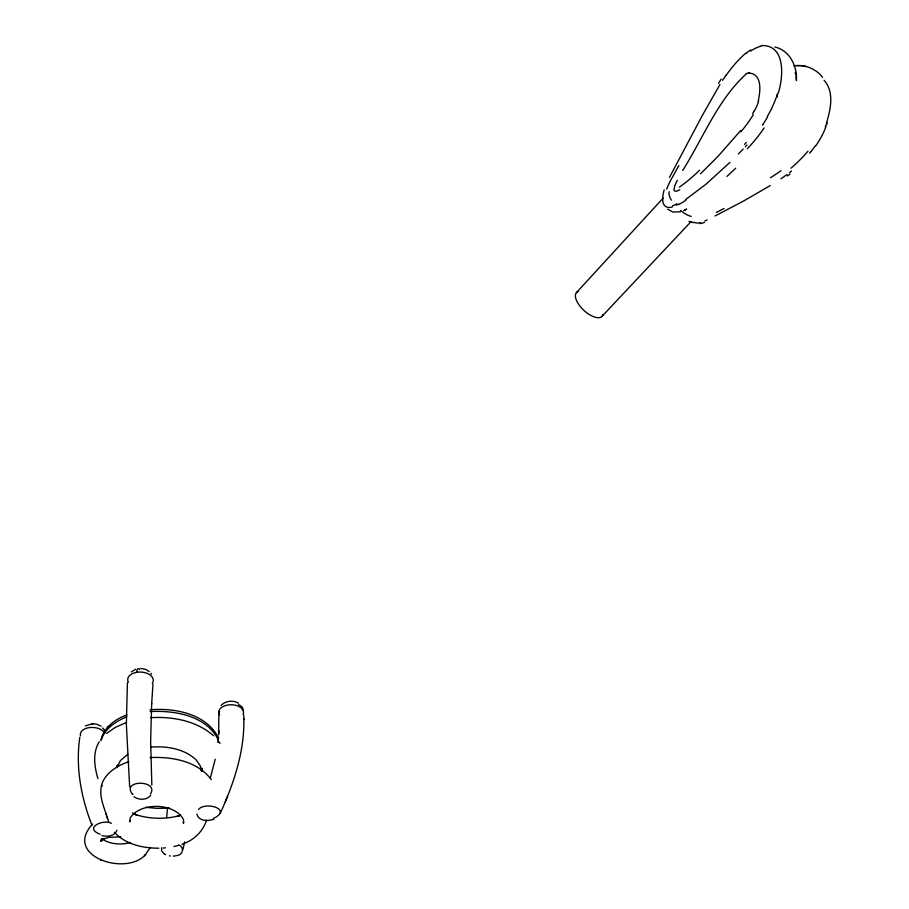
<?xml version="1.0" encoding="UTF-8"?>
<svg xmlns="http://www.w3.org/2000/svg" width="909" height="909" viewBox="0 0 909 909"><rect width="100%" height="100%" fill="white"/><g stroke="black" fill="none" stroke-linecap="round" stroke-linejoin="round"><path stroke-width="1.36" d="M218.649 734.926L218.819 715.713M151.678 703.282L150.644 741.289L151.837 785.069M218.842 731.665L218.887 730.836L218.694 734.108M151.633 704.089L152.973 684.204M127.43 682.716L126.351 724.121L129.646 786.751M167.461 808.84L166.597 817.589M217.933 742.46L218.444 737.381M136.759 672.262L136.929 670.797A8.829 2.284 81.1 0 1 137.441 669.149L138.316 668.581A12.862 3.318 81.2 0 1 139.372 669.149L139.725 669.547M79.822 737.256C75.447 766.98 81.026 797.386 91.934 825.133M101.569 839.541L101.172 840.768L101.558 839.28M104.592 733.006L104.399 729.87L102.615 727.961M201.889 770.98L202.355 768.491M758.186 101.16C760.356 91.957 762.64 74.004 749.084 73.061M116.954 767.685L120.431 760.56L127.749 754.3M215.217 759.208L210.32 778.206M101.603 839.177L100.751 841.257L103.865 838.916L103.331 839.166L108.421 837.405L120.84 836.837M184.663 841.904L182.879 849.688M100.774 740.676C103.342 727.768 115.273 719.064 126.908 714.906M116.875 830.258C115.034 836.189 107.194 836.882 102.013 835.701M778.002 93.866C783.444 77.81 786.149 44.416 761.253 45.586M826.44 123.238C830.553 109.591 834.61 91.979 824.077 80.287M777.456 95.775L776.888 97.513M825.861 125.09L825.258 126.783M183.857 822.02L183.345 823.52L183.504 819.532C174.687 802.681 140.259 801.977 130.237 817.884L129.987 821.872L129.714 820.35M101.342 739.676C105.183 728.109 116.159 721.303 126.783 716.758M220.183 813.532C233.658 783.774 244.612 751.743 243.839 718.678M219.58 711.133L219.069 714.406M150.383 847.381L145.11 855.108M225.284 801.829L227.557 796.261M161.677 847.699L161.552 850.756L164.018 853.721M206.502 820.248C202.843 831.815 193.344 840.655 181.88 844.291M202.059 768.491L201.094 770.298M669.479 177.369L702.373 115.375L719.951 84.48M677.296 180.312L674.637 186.05L674.024 189.879A5.329 2.443 -60.8 0 0 674.194 190.458A5.647 2.591 -60.9 0 0 674.478 190.901L676.455 191.288L679.705 189.822M754.334 110.603L752.607 113.67M682.716 170.449C702.998 138.327 717.371 100.569 745.687 74.424M99.24 741.778C92.4 752.754 94.434 766.855 97.911 778.615M722.553 80.299L726.177 75.015M762.537 125.203L763.378 123.965M809.567 153.144L810.51 151.985M740.733 130.498L717.86 156.518L700.532 173.767M150.599 795.477C146.599 800.34 138.759 800.227 133.918 796.716M576.431 292.641L663.161 198.082M746.982 144.997L745.289 146.815M602.167 316.196L690.976 221.682M743.21 148.996L738.369 153.951M221.046 705.407C225.421 700.862 233.09 699.76 238.442 703.214M729.961 162.347L706.111 184.129L685.591 199.582M150.451 794.114C159.393 779.808 121.397 779.524 132.157 793.807M198.582 809.521C203.98 801.715 230.875 808.09 215.785 817.271M92.536 824.145C63.051 855.653 124.953 876.367 144.974 855.221M144.44 855.721L145.667 854.585M131.362 671.865L135.646 669.251M106.58 733.415L115.204 727.427L126.624 722.371M791.534 171.062L789.535 172.676M787.046 174.562L780.967 178.709M770.218 185.584L743.642 201.003L714.985 215.99M85.355 725.916L92.354 723.803M678.466 204.014L676.432 205.173M683.591 210.638L686.647 209.104L684.829 210.024M707.066 219.91L704.895 220.967M107.273 727.177L110.898 725.518M180.414 815.112L177.141 816.327L179.789 815.532C165.688 819.6 148.122 819.089 134.316 814.112L136.895 815.066L132.453 812.93M196.889 814.055C198.378 821.27 208.331 821.486 213.842 819.123M212.865 819.52L213.558 819.236M128.805 761.674C118.079 765.367 106.978 771.752 102.353 782.66C97.365 795.989 105.512 809.68 108.796 822.361M214.922 817.6L213.99 817.895M130.544 842.416C122.34 845.131 110.159 844.291 103.501 839.723L102.16 838.643M672.365 206.911L671.331 207.195A27.895 12.953 -61 0 1 669.717 207.411A29.815 13.828 -60.8 0 1 668.092 207.354L667.092 207.138A24.463 11.328 -60.3 0 1 664.706 205.65A23.907 11.078 -60.1 0 1 663.513 203.798A23.554 10.919 -60.1 0 1 662.786 201.241L662.638 199.866M176.687 855.619C182.891 855.312 184.902 846.813 178.482 844.881M178.028 845.518L173.971 846.529M680.455 211.752L672.842 212.058L667.638 209.138M700.634 222.58L699.566 222.83A27.668 13.26 -58.5 0 1 697.896 223.035A29.565 14.18 -58.6 0 1 696.226 222.932L695.203 222.682A24.259 11.669 -59.3 0 1 694.181 222.25M175.801 855.824L173.301 856.108M150.042 711.542C174.494 710.327 205.775 715.326 217.967 739.335M150.871 747.153C166.586 745.834 184.004 748.652 195.958 759.685L200.185 765.639L201.605 771.184M163.211 848.029L165.415 847.847M793.955 65.846C804.715 64.232 815.975 68.686 822.588 77.356M169.244 808.078L157.393 808.374L145.599 807.328M150.724 717.644C172.687 716.406 196.537 720.757 213.479 735.699M92.638 723.78L96.388 724.109L101.092 726.155M91.9 723.825L93.15 723.757M150.065 757.583C171.881 756.493 197.458 761.06 211.308 779.615M150.133 709.781C175.017 707.725 206.616 713.781 218.671 738.21M158.768 848.211C142.952 848.199 125.544 844.45 114.443 832.36M796.795 65.618L798.591 65.63M799.079 65.63L800.909 65.641M140.747 668.399L145.781 669.444L149.246 671.581M170.403 855.994L169.46 855.846M693.59 222.728L688.965 221.353M806.215 66.539L802.238 65.789M100.285 834.167L99.66 833.996M774.843 46.995C789.751 50.302 797.398 66.289 796.398 80.56L796.068 76.015M111.341 823.327C104.387 818.941 84.162 827.145 98.751 833.712M100.66 860.028L101.797 860.471M165.688 854.676L164.461 854.017M133.066 794.489L132.373 793.977M101.66 785.171L102.285 786.001M218.171 740.755L220.035 743.414M150.939 673.33L151.519 674.183M117.147 766.821L116.772 765.889M105.751 813.294L106.228 814.748M107.001 817.157L107.467 818.566M795.227 72.379L795.727 74.22M243.157 710.497L242.942 708.929A8.647 6.545 -24.3 0 0 241.817 706.747L239.476 705.032A12.624 9.556 -24.5 0 0 238.499 704.634M243.726 715.247L243.873 719.576M602.962 314.628A17.441 7.988 42.9 0 1 583.567 310.083A17.441 7.988 42.9 0 1 578.454 291.448M691.272 216.422A18.282 7.283 42.9 0 1 680.5 210.445M671.353 200.162A18.282 7.283 42.9 0 1 669.274 191.708M758.595 101.013A18.021 8.397 -62.6 0 1 754.425 110.693M753.334 114.614A60.005 23.873 -62.8 0 1 740.846 131.794M699.623 170.199A212.274 121.022 -77.8 0 1 679.375 187.118M672.137 177.744A184.72 29.781 -61.4 0 1 678.864 165.529M745.744 74.106A15.635 6.749 -62.5 0 1 749.186 72.811M704.532 222.341A37.905 17.907 -57.4 0 1 700.237 223.603M724.03 208.491A250.327 26.259 -32.1 0 1 716.269 212.467M780.967 170.79A374.667 190.276 -53.5 0 1 770.514 177.732M790.012 174.073A65.743 46.177 -63.6 0 1 787.433 175.96M808.01 151.121A83.094 42.678 -54 0 1 790.978 168.188M815.498 145.542A57.79 31.872 -55.1 0 1 810.601 152.087M815.839 145.77A55.358 30.27 -55.1 0 0 820.884 137.668A44.189 23.35 -55.1 0 0 825.951 126.658M827.235 122.931A42.178 19.884 -57 0 1 826.667 124.828M759.606 46.484A58.755 25.418 -55.6 0 1 760.947 46.268M750.607 51.131A44.064 19.85 -59.2 0 1 759.276 46.734M745.687 53.631A53.665 25.645 -62.4 0 1 750.754 49.893M726.257 75.152A80.083 39.701 -63.4 0 1 745.675 53.245M718.474 83.389A117.216 98.467 -72.6 0 1 721.144 79.14M666.695 189.117A34.599 12.408 -61.3 0 1 671.626 178.459M662.706 199.81A24.804 11.374 -60.4 0 1 664.195 189.913M676.614 203.855A38.235 17.885 -61.8 0 1 672.626 205.854M685.806 200.321A266.28 171.471 87.9 0 1 678.625 204.639M735.676 168.199A374.906 119.113 -59.9 0 1 726.927 176.426M746.334 142.418A66.346 13.624 -53.5 0 1 744.482 144.429M764.185 127.896A83.889 35.701 -61.6 0 1 747.243 148.769M767.605 116.909A58.426 23.157 -60.4 0 1 763.276 123.829M771.65 108.501A55.994 22.555 -60.4 0 1 767.219 116.636M776.093 97.74A44.734 19.123 -60.2 0 1 771.571 108.489M777.24 94.116A42.803 20.884 -58.5 0 1 776.684 95.979M128.374 682.295A12.806 7.988 2.4 0 1 140.906 672.046A12.806 7.988 2.4 0 1 152.292 683.398M80.503 735.767A12.431 7.465 3 0 1 89.957 727.541A12.431 7.465 3 0 1 104.683 733.222M219.58 715.292A12.442 7.658 0.2 0 1 230.272 704.759A12.442 7.658 0.2 0 1 243.112 714.406M117.625 765.253L117.431 765.821L117.67 765.219M102.512 839.632L101.944 840.007L102.547 839.632M201.287 768.684L201.15 768.116L201.287 768.73"/></g></svg>
